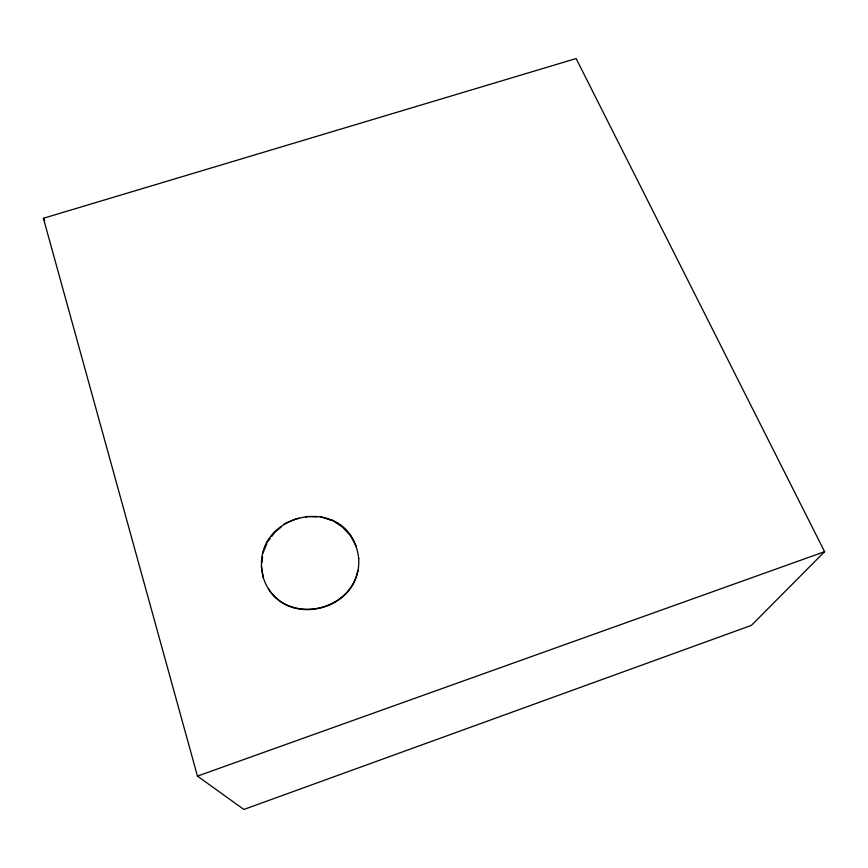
<?xml version="1.0" encoding="UTF-8"?>
<svg xmlns="http://www.w3.org/2000/svg" width="868" height="868" viewBox="0 0 868 868"><rect width="100%" height="100%" fill="white"/><g stroke="black" fill="none" stroke-linecap="round" stroke-linejoin="round"><path stroke-width="1.3" d="M263.384 577.98C280.635 630.949 362.477 612.602 358.636 558.232L358.723 558.699C350.824 489.4 245.959 512.153 263.384 577.98L261.333 565.914M261.93 562.714L262.559 556.605M268.841 589.47L268.646 589.036C290.964 624.114 350.455 610.768 357.735 570.515L357.822 570.97M266.834 543.769L262.613 553.697M270.219 538.561L267.084 542.131M271.684 536.543L274.613 532.485L281.395 526.854M824.6 551.668L751.395 625.372L243.865 809.453L197.459 776.111L43.4 218.28L576.124 58.547L824.6 551.668L197.459 776.111M295.673 518.988L284.118 523.936M296.899 518.728L299.362 518.229M305.525 516.97L307.999 516.46M309.236 516.525L316.722 516.861M331.077 520.312L320.325 516.525M356.227 546.319L350.813 536.044L342.6 527.147L332.129 520.171M43.4 218.28L44.68 220.656"/></g></svg>
